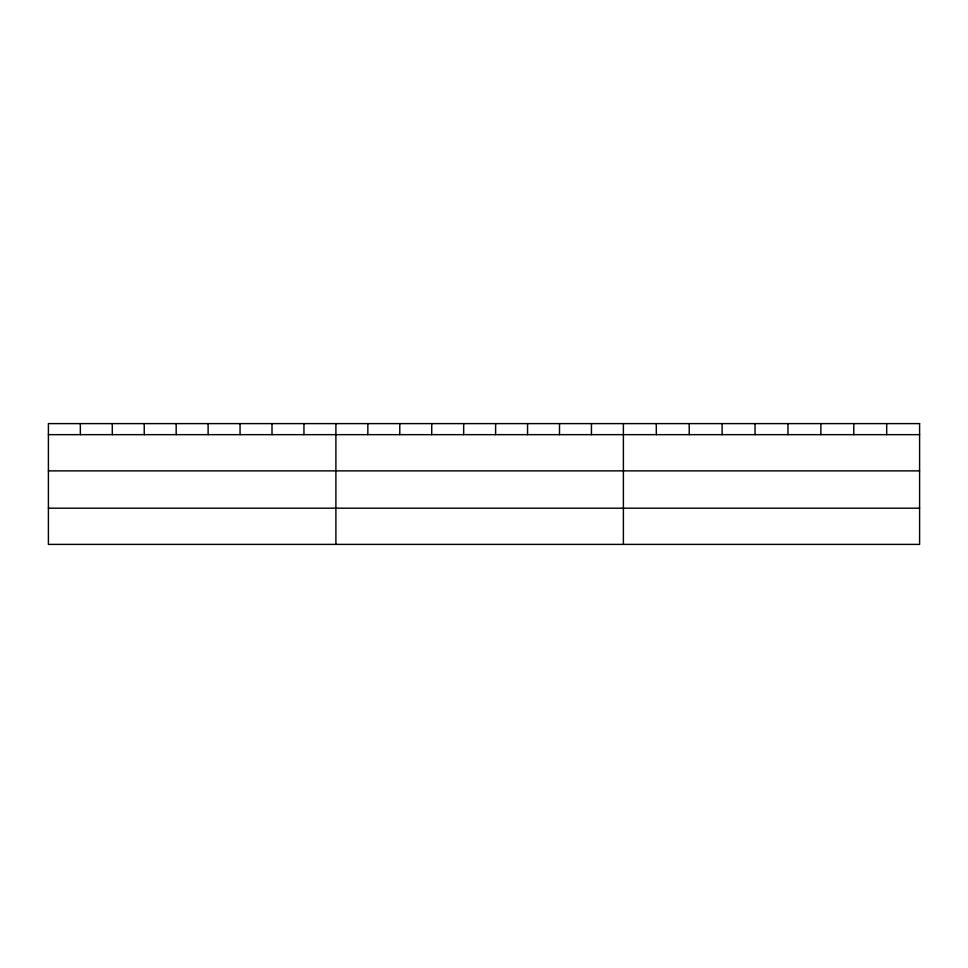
<?xml version="1.0" encoding="UTF-8"?>
<svg xmlns="http://www.w3.org/2000/svg" width="968" height="968" viewBox="0 0 968 968"><rect width="100%" height="100%" fill="white"/><g stroke="black" fill="none" stroke-linecap="round" stroke-linejoin="round"><path stroke-width="1.45" d="M48.4 434.656L919.6 434.656M48.4 470.871L919.6 470.871M48.4 508.188L919.6 508.188M886.688 423.609L886.688 434.656M853.776 423.609L853.776 434.656M820.864 423.609L820.864 434.656M787.952 423.609L787.952 434.656M755.04 423.609L755.04 434.656M722.128 423.609L722.128 434.656M689.216 423.609L689.216 434.656M656.304 423.609L656.304 434.656M623.392 423.609L623.392 544.391M591.448 423.609L591.448 434.656M559.504 423.609L559.504 434.656M527.56 423.609L527.56 434.656M495.616 423.609L495.616 434.656M463.672 423.609L463.672 434.656M431.728 423.609L431.728 434.656M399.784 423.609L399.784 434.656M367.84 423.609L367.84 434.656M335.896 423.609L335.896 544.391M303.952 423.609L303.952 434.656M272.008 423.609L272.008 434.656M240.064 423.609L240.064 434.656M208.12 423.609L208.12 434.656M176.176 423.609L176.176 434.656M144.232 423.609L144.232 434.656M112.288 423.609L112.288 434.656M80.344 423.609L80.344 434.656M919.6 423.609L48.4 423.609L48.4 544.391L919.6 544.391L919.6 423.609"/></g></svg>
